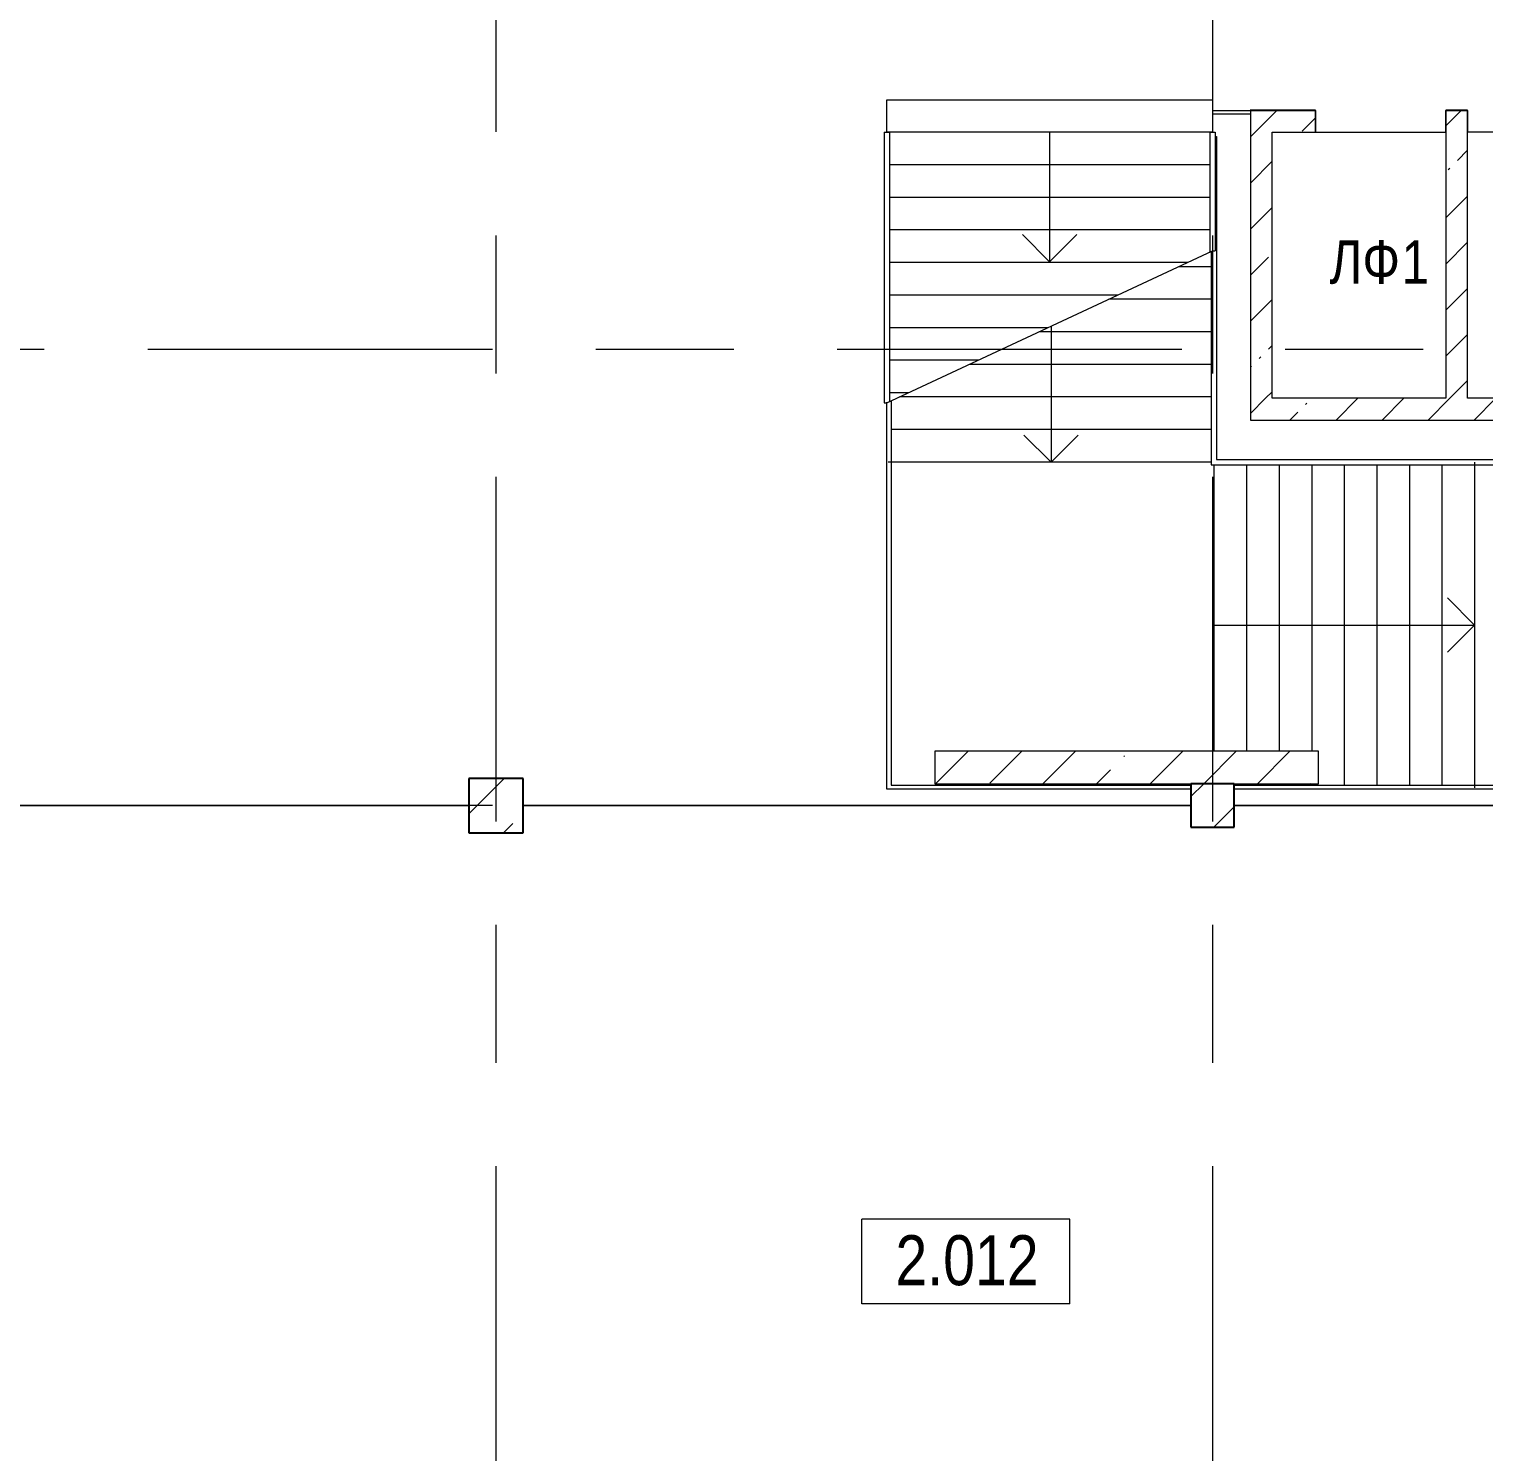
# Model space of a CAD drawing. Header units: millimetres. Extents: x 48966 to 155647, y -43515 to 30475.
# Drawn here: x 124632 to 138032, y -30235 to -17133 of the extents above; entities that cross this region are included whole.
import ezdxf

# ---------------------------------------------------------------- set-up
doc = ezdxf.new("R2010")
doc.units = ezdxf.units.MM
doc.linetypes.add('Осевые', pattern=[6350, 1270, -952.5, 3175, -952.5])
for name, color, linetype, lineweight in [('Двери', 7, 'Continuous', 9), ('Колонны', 7, 'Continuous', 9), ('Колонны-1', 7, 'Continuous', 25), ('Контуры', 7, 'Continuous', 9), ('Лестницы', 7, 'Continuous', 9), ('Лестницы-1', 7, 'Continuous', 18), ('Линии подступенков-1', 7, 'Continuous', 9), ('Линии свеса', 7, 'Continuous', 9), ('Марки вырезов', 7, 'Continuous', 9), ('Марки помещений', 7, 'Continuous', 9), ('Общие ребра', 7, 'Continuous', 9), ('Ограждение', 7, 'Continuous', 9), ('Оси-2', 7, 'Осевые', 9), ('Перекрытия', 7, 'Continuous', 9), ('Поручни', 7, 'Continuous', 9), ('Стены-1', 7, 'Continuous', 18), ('Стрелки вверх', 7, 'Continuous', 9), ('Текстовые примечания', 7, 'Continuous', 9), ('Черная _1 сплошная', 7, 'Continuous', 9), ('Штриховка разреза-2', 7, 'Continuous', 9)]:
    doc.layers.add(name, color=color, linetype=linetype, lineweight=lineweight)
doc.styles.add('Arial Narrow_1', font='Arial Narrow.ttf', dxfattribs={"height": 460})
doc.styles.add('Arial Narrow_2', font='Arial Narrow.ttf', dxfattribs={"height": 400})
pattern_1 = [(45, (0, 0), (-493.914, 493.914), []), (45, (493.9, 0), (-493.914, 493.914), [873.125, -174.625, 6.706, -167.919])]
pattern_2 = [(45, (0, 0), (-424.264, 424.264), [600, -100, 20, -100]), (45, (0, 424), (-424.264, 424.264), [])]

# ---------------------------------------------------------------- blocks, each defined once
blk = doc.blocks.new('Колонна 78 - Колонна 40-55-771172-План 2-го этажа на отм_ 0_000')
at = {"layer": 'Колонны'}
h = blk.add_hatch(dxfattribs=at)
h.set_pattern_fill('FP_6', color=256, style=0, pattern_type=2)
h.set_pattern_definition([(45, (-6000, 0), (-493.914, 493.914), []), (45, (-5506.1, 0), (-493.914, 493.914), [873.125, -174.625, 6.706, -167.919])])
h.paths.add_polyline_path([(122682, -24533), (123182, -24533), (123182, -24033), (122682, -24033)], flags=0)
at = {"layer": 'Колонны-1'}
for p, q in [((123182, -24033), (122682, -24033)), ((122682, -24033), (122682, -24533)), ((123182, -24533), (123182, -24033)), ((122682, -24533), (123182, -24533))]:
    blk.add_line(p, q, dxfattribs=at)
blk = doc.blocks.new('Колонна 79 - Колонна 40-55-771184-План 2-го этажа на отм_ 0_000')
at = {"layer": 'Колонны'}
h = blk.add_hatch(dxfattribs=at)
h.set_pattern_fill('FP_4', color=256, style=0, pattern_type=2)
h.set_pattern_definition(pattern_1)
h.paths.add_polyline_path([(135732, -24483), (135732, -24083), (135332, -24083), (135332, -24483)], flags=0)
at = {"layer": 'Колонны-1'}
for p, q in [((135732, -24083), (135332, -24083)), ((135332, -24083), (135332, -24483)), ((135732, -24483), (135732, -24083)), ((135332, -24483), (135732, -24483))]:
    blk.add_line(p, q, dxfattribs=at)
blk = doc.blocks.new('Лестница Л7 - Лестница Л6-1008262-План 2-го этажа на отм_ 0_000')
at = {"layer": 'Лестницы'}
h = blk.add_hatch(dxfattribs=at)
h.set_pattern_fill('FP_4', color=256, style=0, pattern_type=2)
h.set_pattern_definition(pattern_1)
h.paths.add_polyline_path([(136507, -24083), (136507, -23783), (132973, -23783), (132973, -24083)], flags=0)
at = {"layer": 'Лестницы-1'}
for p, q in [((136507, -23783), (132973, -23783)), ((132973, -23783), (132973, -24083)), ((136507, -24083), (136507, -23783)), ((132973, -24083), (136507, -24083))]:
    blk.add_line(p, q, dxfattribs=at)
blk = doc.blocks.new('Ограждение - Ограждение-2447822-План 2-го этажа на отм_ 0_000')
at = {"layer": 'Поручни'}
for p, q in [((143170, -16932), (143218, -16915)), ((144299, -20033), (143170, -16932)), ((143834, -18606), (143218, -16915)), ((144401, -20315), (144299, -20033)), ((145777, -24095), (144401, -20315)), ((132571, -20556), (132571, -21121)), ((132571, -21121), (132571, -24095)), ((132571, -24095), (135245, -24095)), ((135245, -24095), (135332, -24095)), ((135732, -24095), (137945, -24095)), ((137945, -24095), (138875, -24095)), ((138875, -24095), (139175, -24095)), ((139175, -24095), (141275, -24095)), ((141275, -24095), (141332, -24095)), ((141732, -24095), (145777, -24095))]:
    blk.add_line(p, q, dxfattribs=at)
blk = doc.blocks.new('Ограждение - Ограждение-2447826-План 2-го этажа на отм_ 0_000')
at = {"layer": 'Поручни'}
for p, q in [((140352, -17958), (140400, -17940)), ((141528, -21041), (140400, -17940)), ((141481, -21059), (140352, -17958)), ((135557, -18121), (135570, -18121)), ((135570, -18121), (135570, -21096)), ((135520, -19185), (135520, -21147)), ((135520, -21147), (137945, -21147)), ((135570, -21096), (137945, -21096)), ((137945, -21096), (138875, -21096)), ((137945, -21147), (138875, -21147)), ((138875, -21096), (139175, -21096)), ((138875, -21147), (139175, -21147)), ((139175, -21096), (141275, -21096)), ((139175, -21147), (141275, -21147)), ((141275, -21096), (141494, -21096)), ((141275, -21147), (141490, -21147)), ((141501, -21115), (141481, -21059)), ((141490, -21147), (141558, -21122)), ((141549, -21098), (141528, -21041))]:
    blk.add_line(p, q, dxfattribs=at)
blk = doc.blocks.new('Ограждение - Ограждение-7229829-План 2-го этажа на отм_ 0_000')
at = {"layer": 'Поручни'}
for p, q in [((132507, -18083), (132557, -18083)), ((132507, -18083), (132507, -20575)), ((132557, -18083), (132557, -20563)), ((132507, -20575), (132532, -20575)), ((132532, -20575), (132557, -20563))]:
    blk.add_line(p, q, dxfattribs=at)
blk = doc.blocks.new('Ограждение - Ограждение-7229833-План 2-го этажа на отм_ 0_000')
at = {"layer": 'Поручни'}
for p, q in [((135506, -18083), (135557, -18083)), ((135506, -18083), (135506, -19188)), ((135557, -18083), (135557, -19176)), ((135506, -19188), (135532, -19176)), ((135532, -19176), (135557, -19176))]:
    blk.add_line(p, q, dxfattribs=at)
blk = doc.blocks.new('M_Дверь-Проем - 1200 x 2200 mm-4670835-План 2-го этажа на отм_ 0_000')
at = {"layer": 'Черная _1 сплошная'}
blk.add_line((-608, 100), (592, 100), dxfattribs=at)
blk = doc.blocks.new('M_Дверь-Проем - 1200 x 2200 mm-V21-План 2-го этажа на отм_ 0_000')
at = {"layer": 'Черная _1 сплошная'}
blk.add_line((-608, -100), (592, -100), dxfattribs=at)
blk = doc.blocks.new('Марка помещения_Р - Марка помещения-4575829-План 2-го этажа на отм_ 0_000')
at = {"layer": 'Марки помещений'}
for p, q in [((-4.79375, -1.95625), (-4.79375, 1.95625)), ((4.79375, 1.95625), (-4.79375, 1.95625)), ((4.79375, -1.95625), (4.79375, 1.95625)), ((4.79375, -1.95625), (-4.79375, -1.95625))]:
    blk.add_line(p, q, dxfattribs=at)

msp = doc.modelspace()

# ---------------------------------------------------------------- hatches: boundary and pattern name
at = {"layer": 'Штриховка разреза-2'}
h = msp.add_hatch(dxfattribs=at)
h.set_pattern_fill('FP_1', color=256, style=0, pattern_type=2)
h.set_pattern_definition(pattern_2)
h.paths.add_polyline_path([(135881.6, -20532.9), (136081.6, -20532.9), (136081.6, -17882.9), (135881.6, -17882.9), (135881.6, -19420.6)], flags=0)
h = msp.add_hatch(dxfattribs=at)
h.set_pattern_fill('FP_1', color=256, style=0, pattern_type=2)
h.set_pattern_definition(pattern_2)
h.paths.add_polyline_path([(139884.2, -18082.9), (140012, -18082.9), (139938.6, -17882.9), (139081.6, -17882.9), (139081.6, -18082.9), (139681.6, -18082.9)], flags=0)
h.paths.add_polyline_path([(136081.6, -18082.9), (136481.6, -18082.9), (136481.6, -17882.9), (136081.6, -17882.9)], flags=0)
h.paths.add_polyline_path([(137881.6, -18082.9), (137881.6, -17882.9), (137681.6, -17882.9), (137681.6, -18082.9)], flags=0)
h = msp.add_hatch(dxfattribs=at)
h.set_pattern_fill('FP_1', color=256, style=0, pattern_type=2)
h.set_pattern_definition(pattern_2)
h.paths.add_polyline_path([(137681.6, -20532.9), (137881.6, -20532.9), (137881.6, -18082.9), (137681.6, -18082.9), (137681.6, -19420.6)], flags=0)
h = msp.add_hatch(dxfattribs=at)
h.set_pattern_fill('FP_1', color=256, style=0, pattern_type=2)
h.set_pattern_definition(pattern_2)
h.paths.add_polyline_path([(138625.2, -20732.9), (141011.7, -20732.9), (140938.9, -20532.9), (135881.6, -20532.9), (135881.6, -20732.9)], flags=0)

# ---------------------------------------------------------------- linework, layer by layer
at = {"layer": 'Контуры'}
for p, q in [((135531.6, -18082.9), (132531.6, -18082.9)), ((132531.6, -20569), (132531.6, -20574.9)), ((135545.4, -21146.6), (135545.4, -23782.9))]:
    msp.add_line(p, q, dxfattribs=at)
at = {"layer": 'Линии подступенков-1'}
for p, q in [((135531.6, -18082.9), (132531.6, -18082.9)), ((135505.8, -18382.9), (132557.4, -18382.9)), ((135505.8, -18682.9), (132557.4, -18682.9)), ((135505.8, -18982.9), (132557.4, -18982.9)), ((135302.3, -19282.9), (132557.4, -19282.9)), ((135519.6, -19320.8), (135220.9, -19320.8)), ((134659, -19582.9), (132557.4, -19582.9)), ((135519.6, -19620.8), (134577.6, -19620.8)), ((134015.6, -19882.9), (132557.4, -19882.9)), ((135519.6, -19920.8), (133934.2, -19920.8)), ((133372.3, -20182.9), (132557.4, -20182.9)), ((135519.6, -20220.8), (133290.9, -20220.8)), ((132728.9, -20482.9), (132557.4, -20482.9)), ((135519.6, -20520.8), (132647.5, -20520.8)), ((135519.6, -20820.8), (132571.2, -20820.8)), ((135519.6, -21120.8), (132545.4, -21120.8)), ((135545.4, -21146.6), (135545.4, -23782.9)), ((135845.4, -21146.6), (135845.4, -23782.9)), ((136145.4, -21146.6), (136145.4, -23782.9)), ((136445.4, -21146.6), (136445.4, -23782.9)), ((136745.4, -21146.6), (136745.4, -24095)), ((137045.4, -21146.6), (137045.4, -24095)), ((137345.4, -21146.6), (137345.4, -24095)), ((137645.4, -21146.6), (137645.4, -24095)), ((137945.4, -21120.8), (137945.4, -24120.8)), ((135845.4, -24082.9), (135845.4, -24095)), ((136145.4, -24082.9), (136145.4, -24095)), ((136445.4, -24082.9), (136445.4, -24095))]:
    msp.add_line(p, q, dxfattribs=at)
at = {"layer": 'Линии свеса'}
for p, q in [((135505.8, -18382.9), (132557.4, -18382.9)), ((135505.8, -18682.9), (132557.4, -18682.9)), ((135505.8, -18982.9), (132557.4, -18982.9)), ((135302.3, -19282.9), (132557.4, -19282.9)), ((135519.6, -19320.8), (135220.9, -19320.8)), ((134659, -19582.9), (132557.4, -19582.9)), ((135519.6, -19620.8), (134577.6, -19620.8)), ((134015.6, -19882.9), (132557.4, -19882.9)), ((135519.6, -19920.8), (133934.2, -19920.8)), ((133372.3, -20182.9), (132557.4, -20182.9)), ((135519.6, -20220.8), (133290.9, -20220.8)), ((132728.9, -20482.9), (132557.4, -20482.9)), ((135519.6, -20520.8), (132647.5, -20520.8)), ((135519.6, -20820.8), (132571.2, -20820.8)), ((135845.4, -21146.6), (135845.4, -23782.9)), ((136145.4, -21146.6), (136145.4, -23782.9)), ((136445.4, -21146.6), (136445.4, -23782.9)), ((136745.4, -21146.6), (136745.4, -24095)), ((137045.4, -21146.6), (137045.4, -24095)), ((137345.4, -21146.6), (137345.4, -24095)), ((137645.4, -21146.6), (137645.4, -24095)), ((135845.4, -24082.9), (135845.4, -24095)), ((136145.4, -24082.9), (136145.4, -24095)), ((136445.4, -24082.9), (136445.4, -24095))]:
    msp.add_line(p, q, dxfattribs=at)
at = {"layer": 'Марки вырезов'}
msp.add_line((132531.6, -20574.9), (135531.6, -19176), dxfattribs=at)
at = {"layer": 'Общие ребра'}
for p, q in [((136481.6, -17882.9), (136081.6, -17882.9)), ((136081.6, -17882.9), (136481.6, -17882.9)), ((137881.6, -17882.9), (137681.6, -17882.9)), ((137681.6, -17882.9), (137881.6, -17882.9))]:
    msp.add_line(p, q, dxfattribs=at)
at = {"layer": 'Оси-2'}
for p, q in [((128931.6, 25417.1), (128931.6, -41737.8)), ((135531.6, 25417.1), (135531.6, -41737.8)), ((150171.6, -20082.9), (50565.6, -20082.9)), ((150171.6, -24282.9), (50565.6, -24282.9))]:
    msp.add_line(p, q, dxfattribs=at)
at = {"layer": 'Перекрытия'}
for p, q in [((132531.6, -18082.9), (132531.6, -17782.9)), ((132531.6, -18082.9), (132531.6, -17782.9)), ((132531.6, -17782.9), (135531.6, -17782.9)), ((135531.6, -17782.9), (135531.6, -17912.9)), ((135531.6, -17782.9), (135531.6, -17882.9)), ((135531.6, -17882.9), (136481.6, -17882.9)), ((135531.6, -17912.9), (135881.6, -17912.9)), ((135881.6, -17912.9), (135881.6, -18082.9)), ((136481.6, -17882.9), (136481.6, -18082.9)), ((137681.6, -18082.9), (137681.6, -17882.9)), ((137681.6, -17882.9), (137881.6, -17882.9)), ((137881.6, -17882.9), (137881.6, -18082.9)), ((132531.6, -24132.9), (132531.6, -20569)), ((132531.6, -24132.9), (132531.6, -20569)), ((128681.6, -24282.9), (128681.6, -24032.9)), ((128681.6, -24032.9), (129181.6, -24032.9)), ((129181.6, -24032.9), (129181.6, -24282.9)), ((135331.6, -24132.9), (132531.6, -24132.9)), ((135331.6, -24132.9), (132531.6, -24132.9)), ((135331.6, -24282.9), (135331.6, -24132.9)), ((141331.6, -24132.9), (135731.6, -24132.9)), ((135731.6, -24132.9), (135731.6, -24282.9)), ((141331.6, -24132.9), (135731.6, -24132.9)), ((123181.6, -24282.9), (128681.6, -24282.9)), ((128681.6, -24282.9), (123181.6, -24282.9)), ((128681.6, -24532.9), (128681.6, -24282.9)), ((129181.6, -24282.9), (135331.6, -24282.9)), ((135331.6, -24282.9), (129181.6, -24282.9)), ((129181.6, -24282.9), (129181.6, -24532.9)), ((135331.6, -24482.9), (135331.6, -24282.9)), ((135731.6, -24282.9), (141331.6, -24282.9)), ((141331.6, -24282.9), (135731.6, -24282.9)), ((135731.6, -24282.9), (135731.6, -24482.9)), ((135731.6, -24482.9), (135331.6, -24482.9)), ((129181.6, -24532.9), (128681.6, -24532.9))]:
    msp.add_line(p, q, dxfattribs=at)
at = {"layer": 'Стены-1'}
for p, q in [((136481.6, -17880.9), (135879.6, -17880.9)), ((135879.6, -17880.9), (135879.6, -17882.9)), ((136081.6, -17882.9), (135881.6, -17882.9)), ((135881.6, -17882.9), (135881.6, -20532.9)), ((135881.6, -17882.9), (136081.6, -17882.9)), ((136481.6, -17882.9), (136481.6, -17880.9)), ((136481.6, -18082.9), (136481.6, -17882.9)), ((137881.6, -17880.9), (137681.6, -17880.9)), ((137681.6, -17880.9), (137681.6, -17882.9)), ((137681.6, -17882.9), (137681.6, -18082.9)), ((137881.6, -17882.9), (137881.6, -17880.9)), ((137881.6, -18082.9), (137881.6, -17882.9)), ((136081.6, -20532.9), (136081.6, -18082.9)), ((136081.6, -18082.9), (136481.6, -18082.9)), ((137681.6, -18082.9), (137681.6, -20532.9)), ((137881.6, -20532.9), (137881.6, -18082.9)), ((135881.6, -20532.9), (135881.6, -20732.9)), ((137681.6, -20532.9), (136081.6, -20532.9)), ((139481.6, -20532.9), (137881.6, -20532.9)), ((135881.6, -20732.9), (141011.7, -20732.9))]:
    msp.add_line(p, q, dxfattribs=at)
at = {"layer": 'Стрелки вверх'}
for p, q in [((134031.6, -18082.9), (134031.6, -18382.9)), ((134031.6, -18382.9), (134031.6, -18682.9)), ((134031.6, -18682.9), (134031.6, -18982.9)), ((134031.6, -19275.4), (133781.6, -19025.4)), ((134031.6, -18982.9), (134031.6, -19275.4)), ((134031.6, -19275.4), (134281.6, -19025.4)), ((134045.4, -19869), (134045.4, -19920.8)), ((134045.4, -19920.8), (134045.4, -20220.8)), ((134045.4, -20220.8), (134045.4, -20520.8)), ((134045.4, -20520.8), (134045.4, -20820.8)), ((134045.4, -21120.8), (133795.4, -20870.8)), ((134045.4, -20820.8), (134045.4, -21120.8)), ((134045.4, -21120.8), (134295.4, -20870.8)), ((137945.4, -22620.8), (137695.4, -22370.8)), ((135545.4, -22620.8), (135845.4, -22620.8)), ((135845.4, -22620.8), (136145.4, -22620.8)), ((136145.4, -22620.8), (136445.4, -22620.8)), ((136445.4, -22620.8), (136745.4, -22620.8)), ((136745.4, -22620.8), (137045.4, -22620.8)), ((137045.4, -22620.8), (137345.4, -22620.8)), ((137345.4, -22620.8), (137645.4, -22620.8)), ((137645.4, -22620.8), (137945.4, -22620.8)), ((137945.4, -22620.8), (137695.4, -22870.8))]:
    msp.add_line(p, q, dxfattribs=at)

# ---------------------------------------------------------------- block references
at = {"layer": 'Двери'}
msp.add_blockref('M_Дверь-Проем - 1200 x 2200 mm-V21-План 2-го этажа на отм_ 0_000', (137089.8, -17982.9), dxfattribs=at)
at = {"layer": 'Двери', "rotation": 180}
msp.add_blockref('M_Дверь-Проем - 1200 x 2200 mm-4670835-План 2-го этажа на отм_ 0_000', (138473.4, -17982.9), dxfattribs=at)
at = {"layer": 'Колонны'}
for name, p in [('Колонна 78 - Колонна 40-55-771172-План 2-го этажа на отм_ 0_000', (6000, 0)), ('Колонна 79 - Колонна 40-55-771184-План 2-го этажа на отм_ 0_000', (0, 0))]:
    msp.add_blockref(name, p, dxfattribs=at)
at = {"layer": 'Лестницы'}
msp.add_blockref('Лестница Л7 - Лестница Л6-1008262-План 2-го этажа на отм_ 0_000', (0, 0), dxfattribs=at)
at = {"layer": 'Марки помещений', "xscale": 199.9999999999999, "yscale": 199.9999999999999, "zscale": 199.9999999999999}
msp.add_blockref('Марка помещения_Р - Марка помещения-4575829-План 2-го этажа на отм_ 0_000', (133259.3, -28482), dxfattribs=at)
at = {"layer": 'Ограждение'}
for name in ['Ограждение - Ограждение-2447822-План 2-го этажа на отм_ 0_000', 'Ограждение - Ограждение-2447826-План 2-го этажа на отм_ 0_000', 'Ограждение - Ограждение-7229829-План 2-го этажа на отм_ 0_000', 'Ограждение - Ограждение-7229833-План 2-го этажа на отм_ 0_000']:
    msp.add_blockref(name, (0, 0), dxfattribs=at)

# ---------------------------------------------------------------- texts
at = {"layer": 'Марки помещений', "insert": (132611.4, -28240.1), "char_height": 460, "width": 1587.341, "attachment_point": 1, "style": 'Arial Narrow_1'}
msp.add_mtext('2.012', dxfattribs=at)
at = {"layer": 'Текстовые примечания', "char_height": 400, "attachment_point": 1, "style": 'Arial Narrow_2'}
for s, insert, width in [('ЛФ', (136610.9, -19077.5), 801.687), ('\\fArial Narrow|b0|i0|c204|p34|;1', (137272.4, -19077.5), 320.675)]:
    msp.add_mtext(s, dxfattribs=dict(at, insert=insert, width=width))

doc.saveas('drawing.dxf')
